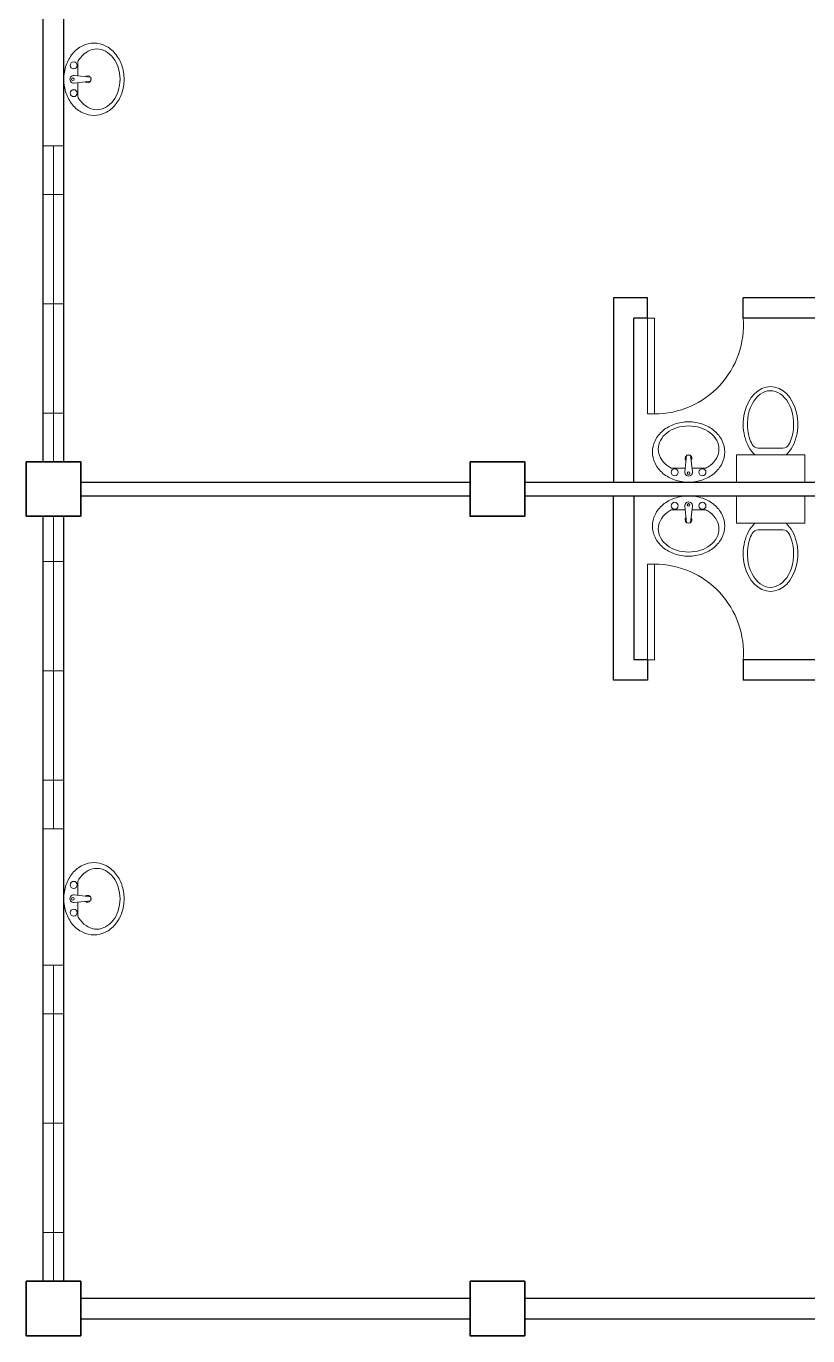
# Model space of a CAD drawing. Header units: inches. Extents: x 57 to 217, y -85 to 29.
# Drawn here: x 138.2 to 143.93, y -84.88 to -75.29 of the extents above; entities that cross this region are included whole.
import ezdxf

# ---------------------------------------------------------------- set-up
doc = ezdxf.new("R2010")
doc.units = ezdxf.units.IN
doc.header["$MEASUREMENT"] = 0

msp = doc.modelspace()

# ---------------------------------------------------------------- linework, layer by layer
at = {"color": 8, "linetype": 'ByBlock', "lineweight": 25}
for p, q in [((138.3274, -78.4789), (138.3274, -72.8789)), ((138.4774, -78.4789), (138.4774, -72.8789)), ((142.5024, -77.2789), (142.5024, -78.6289)), ((143.4524, -77.4289), (143.4524, -77.2789)), ((138.6024, -78.6289), (141.4524, -78.6289)), ((141.8524, -78.6289), (144.7024, -78.6289)), ((138.6024, -78.7289), (141.4524, -78.7289)), ((141.8524, -78.7289), (144.7024, -78.7289)), ((142.5024, -80.0789), (142.5024, -78.7289)), ((138.3274, -84.4789), (138.3274, -78.8789)), ((138.4774, -84.4789), (138.4774, -78.8789)), ((138.6024, -84.6039), (141.4524, -84.6039)), ((141.8524, -84.6039), (144.7024, -84.6039)), ((138.6024, -84.7539), (141.4524, -84.7539)), ((141.8524, -84.7539), (144.7024, -84.7539))]:
    msp.add_line(p, q, dxfattribs=at)
at = {"color": 8, "lineweight": 9}
for p, q in [((138.6752, -75.6644), (138.5534, -75.6511)), ((138.6752, -75.6934), (138.5534, -75.7068)), ((143.0379, -78.4311), (143.0245, -78.5529)), ((143.0669, -78.4311), (143.0802, -78.5529)), ((143.4024, -78.4289), (143.4024, -78.6289)), ((143.9024, -78.4289), (143.4024, -78.4289)), ((143.7429, -78.3789), (143.562, -78.3789)), ((143.9024, -78.6289), (143.9024, -78.4289)), ((143.4024, -78.6289), (143.9024, -78.6289)), ((143.0379, -78.9268), (143.0245, -78.805)), ((143.0669, -78.9268), (143.0802, -78.805)), ((143.4024, -78.9289), (143.4024, -78.7289)), ((143.4024, -78.7289), (143.9024, -78.7289)), ((143.9024, -78.7289), (143.9024, -78.9289)), ((143.9024, -78.9289), (143.4024, -78.9289)), ((143.7429, -78.9789), (143.562, -78.9789)), ((138.6752, -81.6644), (138.5534, -81.6511)), ((138.6752, -81.6934), (138.5534, -81.7068))]:
    msp.add_line(p, q, dxfattribs=at)
at = {"color": 8, "linetype": 'ByBlock', "lineweight": 9}
for p, q in [((138.3274, -76.1664), (138.4774, -76.1664)), ((138.4024, -76.1664), (138.4024, -78.4789)), ((138.3274, -77.3227), (138.3274, -76.5227)), ((138.3274, -76.5227), (138.4774, -76.5227)), ((138.4774, -76.5227), (138.4774, -78.1227)), ((138.3274, -77.3227), (138.4774, -77.3227)), ((138.4774, -78.1227), (138.3274, -78.1227)), ((138.4024, -78.8789), (138.4024, -81.1664)), ((138.3274, -80.0102), (138.3274, -79.2102)), ((138.3274, -79.2102), (138.4774, -79.2102)), ((138.4774, -79.2102), (138.4774, -80.8102)), ((138.3274, -80.0102), (138.4774, -80.0102)), ((138.4774, -80.8102), (138.3274, -80.8102)), ((138.3274, -81.1664), (138.4774, -81.1664)), ((138.3274, -82.1664), (138.4774, -82.1664)), ((138.4024, -82.1664), (138.4024, -84.4789)), ((138.3274, -83.3227), (138.3274, -82.5227)), ((138.3274, -82.5227), (138.4774, -82.5227)), ((138.4774, -82.5227), (138.4774, -84.1227)), ((138.3274, -83.3227), (138.4774, -83.3227)), ((138.4774, -84.1227), (138.3274, -84.1227))]:
    msp.add_line(p, q, dxfattribs=at)
at = {"color": 8, "linetype": 'ByBlock', "lineweight": 25, "ltscale": 0.3}
for p, q in [((142.7524, -77.2789), (142.5024, -77.2789)), ((142.7524, -77.4289), (142.7524, -77.2789)), ((144.8524, -77.2789), (143.4524, -77.2789)), ((142.7524, -77.4289), (142.6524, -77.4289)), ((142.6524, -78.6289), (142.6524, -77.4289)), ((144.8524, -77.4289), (143.4524, -77.4289)), ((142.6524, -78.7289), (142.6524, -79.9289)), ((142.7524, -79.9289), (142.6524, -79.9289)), ((142.7524, -79.9289), (142.7524, -80.0789)), ((144.8524, -79.9289), (143.4524, -79.9289)), ((143.4524, -79.9289), (143.4524, -80.0789)), ((142.7524, -80.0789), (142.5024, -80.0789)), ((144.8524, -80.0789), (143.4524, -80.0789))]:
    msp.add_line(p, q, dxfattribs=at)
at = {"color": 8, "lineweight": 9}
for points in [[(138.6984, -75.9439, 0.11576), (138.7808, -75.9246, 0.104047), (138.8546, -75.8663, 0.090875), (138.902, -75.7824, 0.083344), (138.9194, -75.6789, 0.083344), (138.902, -75.5755, 0.090875), (138.8546, -75.4916, 0.104047), (138.7808, -75.4333, 0.11576), (138.6984, -75.4139, 0.11576), (138.6159, -75.4333, 0.104047), (138.5421, -75.4916, 0.090875), (138.4947, -75.5755, 0.083344), (138.4774, -75.6789, 0.083344), (138.4947, -75.7824, 0.090875), (138.5421, -75.8663, 0.104047), (138.6159, -75.9246, 0.11576)], [(143.3174, -78.4079, 0.11576), (143.298, -78.3255, 0.104047), (143.2397, -78.2517, 0.090875), (143.1558, -78.2043, 0.083344), (143.0524, -78.1869, 0.083344), (142.9489, -78.2043, 0.090875), (142.865, -78.2517, 0.104047), (142.8067, -78.3255, 0.11576), (142.7874, -78.4079, 0.11576), (142.8067, -78.4904, 0.104047), (142.865, -78.5642, 0.090875), (142.9489, -78.6116, 0.083344), (143.0524, -78.6289, 0.083344), (143.1558, -78.6116, 0.090875), (143.2397, -78.5642, 0.104047), (143.298, -78.4904, 0.11576)], [(143.3174, -78.9499, -0.11576), (143.298, -79.0324, -0.104047), (143.2397, -79.1062, -0.090875), (143.1558, -79.1536, -0.083344), (143.0524, -79.1709, -0.083344), (142.9489, -79.1536, -0.090875), (142.865, -79.1062, -0.104047), (142.8067, -79.0324, -0.11576), (142.7874, -78.9499, -0.11576), (142.8067, -78.8675, -0.104047), (142.865, -78.7937, -0.090875), (142.9489, -78.7463, -0.083344), (143.0524, -78.7289, -0.083344), (143.1558, -78.7463, -0.090875), (143.2397, -78.7937, -0.104047), (143.298, -78.8675, -0.11576)], [(138.6984, -81.9439, 0.11576), (138.7808, -81.9246, 0.104047), (138.8546, -81.8663, 0.090875), (138.902, -81.7824, 0.083344), (138.9194, -81.6789, 0.083344), (138.902, -81.5755, 0.090875), (138.8546, -81.4916, 0.104047), (138.7808, -81.4333, 0.11576), (138.6984, -81.4139, 0.11576), (138.6159, -81.4333, 0.104047), (138.5421, -81.4916, 0.090875), (138.4947, -81.5755, 0.083344), (138.4774, -81.6789, 0.083344), (138.4947, -81.7824, 0.090875), (138.5421, -81.8663, 0.104047), (138.6159, -81.9246, 0.11576)]]:
    msp.add_lwpolyline(points, format="xyb", close=True, dxfattribs=at)
for points in [[(138.7194, -75.9014, 0.124838), (138.7819, -75.8856, 0.105788), (138.8396, -75.8363, 0.086697), (138.8758, -75.7665, 0.076776), (138.8894, -75.6789, 0.076776), (138.8758, -75.5914, 0.086697), (138.8396, -75.5216, 0.105788), (138.7819, -75.4723, 0.124838), (138.7194, -75.4564, 0.124838), (138.6568, -75.4723, 0.105788), (138.5991, -75.5216, 0.040067), (138.5794, -75.5523), (138.5794, -75.6546, 0.040067)], [(138.5794, -75.7033), (138.5794, -75.8056, 0.040067), (138.5991, -75.8363, 0.105788), (138.6568, -75.8856, 0.124838), (138.7194, -75.9014, 0.124838)], [(143.2749, -78.3869, 0.124838), (143.259, -78.3244, 0.105788), (143.2097, -78.2667, 0.086697), (143.1399, -78.2305, 0.076776), (143.0524, -78.2169, 0.076776), (142.9648, -78.2305, 0.086697), (142.895, -78.2667, 0.105788), (142.8457, -78.3244, 0.124838), (142.8299, -78.3869, 0.124838), (142.8457, -78.4495, 0.105788), (142.895, -78.5072, 0.040067), (142.9257, -78.5269), (143.028, -78.5269, 0.040067)], [(143.0767, -78.5269), (143.179, -78.5269, 0.040067), (143.2097, -78.5072, 0.105788), (143.259, -78.4495, 0.124838), (143.2749, -78.3869, 0.124838)], [(143.2749, -78.9709, -0.124838), (143.259, -79.0335, -0.105788), (143.2097, -79.0912, -0.086697), (143.1399, -79.1274, -0.076776), (143.0524, -79.1409, -0.076776), (142.9648, -79.1274, -0.086697), (142.895, -79.0912, -0.105788), (142.8457, -79.0335, -0.124838), (142.8299, -78.9709, -0.124838), (142.8457, -78.9084, -0.105788), (142.895, -78.8507, -0.040067), (142.9257, -78.8309), (143.028, -78.8309, -0.040067)], [(143.0767, -78.8309), (143.179, -78.8309, -0.040067), (143.2097, -78.8507, -0.105788), (143.259, -78.9084, -0.124838), (143.2749, -78.9709, -0.124838)], [(138.7194, -81.9014, 0.124838), (138.7819, -81.8856, 0.105788), (138.8396, -81.8363, 0.086697), (138.8758, -81.7665, 0.076776), (138.8894, -81.6789, 0.076776), (138.8758, -81.5914, 0.086697), (138.8396, -81.5216, 0.105788), (138.7819, -81.4723, 0.124838), (138.7194, -81.4564, 0.124838), (138.6568, -81.4723, 0.105788), (138.5991, -81.5216, 0.040067), (138.5794, -81.5523), (138.5794, -81.6546, 0.040067)], [(138.5794, -81.7033), (138.5794, -81.8056, 0.040067), (138.5991, -81.8363, 0.105788), (138.6568, -81.8856, 0.124838), (138.7194, -81.9014, 0.124838)]]:
    msp.add_lwpolyline(points, format="xyb", dxfattribs=at)
for points in [[(138.3274, -76.1664), (138.4774, -76.1664), (138.4774, -78.4789), (138.3274, -78.4789)], [(138.3274, -78.8789), (138.4774, -78.8789), (138.4774, -81.1664), (138.3274, -81.1664)], [(138.3274, -82.1664), (138.4774, -82.1664), (138.4774, -84.4789), (138.3274, -84.4789)]]:
    msp.add_lwpolyline(points, close=True, dxfattribs=at)
at = {"color": 8, "lineweight": 13, "ltscale": 0.03}
for points in [[(142.7524, -77.4289), (142.8024, -77.4289), (142.8024, -78.1289), (142.7524, -78.1289)], [(142.7524, -79.9289), (142.8024, -79.9289), (142.8024, -79.2289), (142.7524, -79.2289)]]:
    msp.add_lwpolyline(points, close=True, dxfattribs=at)
at = {"color": 8, "linetype": 'ByBlock', "lineweight": 35}
for points in [[(138.2024, -78.4789), (138.6024, -78.4789), (138.6024, -78.8789), (138.2024, -78.8789)], [(141.4524, -78.4789), (141.8524, -78.4789), (141.8524, -78.8789), (141.4524, -78.8789)], [(138.2024, -84.4789), (138.6024, -84.4789), (138.6024, -84.8789), (138.2024, -84.8789)], [(141.4524, -84.4789), (141.8524, -84.4789), (141.8524, -84.8789), (141.4524, -84.8789)]]:
    msp.add_lwpolyline(points, close=True, dxfattribs=at)
at = {"color": 8, "lineweight": 9}
for centre, radius in [((138.5504, -75.5773), 0.0255), ((138.5439, -75.6789), 0.0095), ((138.5504, -75.7805), 0.0255), ((142.9508, -78.5559), 0.0255), ((143.154, -78.5559), 0.0255), ((143.0524, -78.5624), 0.0095), ((142.9508, -78.8019), 0.0255), ((143.0524, -78.7954), 0.0095), ((143.154, -78.8019), 0.0255), ((138.5504, -81.5773), 0.0255), ((138.5439, -81.6789), 0.0095), ((138.5504, -81.7805), 0.0255)]:
    msp.add_circle(centre, radius, dxfattribs=at)
for centre, radius, start, end in [((138.5504, -75.6789), 0.028, 83.75449, 276.24551), ((138.6523, -75.6789), 0.025, 36.30681, 131.20218), ((138.6523, -75.6789), 0.025, 228.79782, 323.69319), ((138.5815, -75.6789), 0.0948, 351.20259, 8.79741), ((138.6523, -75.6789), 0.025, 341.37929, 18.62071), ((143.0524, -78.454), 0.025, 126.30681, 221.20218), ((143.0524, -78.5248), 0.0948, 81.20259, 98.79741), ((143.0524, -78.454), 0.025, 71.37929, 108.62071), ((143.0524, -78.454), 0.025, 318.79782, 53.69319), ((143.562, -78.3289), 0.05, 208.00836, 270), ((143.7429, -78.3289), 0.05, 270, 331.84994), ((143.0524, -78.5559), 0.028, 173.75449, 6.24551), ((143.0524, -78.8019), 0.028, 353.75449, 186.24551), ((143.0524, -78.9039), 0.025, 138.79782, 233.69319), ((143.0524, -78.9039), 0.025, 306.30681, 41.20218), ((143.0524, -78.8331), 0.0948, 261.20259, 278.79741), ((143.0524, -78.9039), 0.025, 251.37929, 288.62071), ((143.562, -79.0289), 0.05, 90, 151.99164), ((143.7429, -79.0289), 0.05, 28.15006, 90), ((138.5504, -81.6789), 0.028, 83.75449, 276.24551), ((138.6523, -81.6789), 0.025, 36.30681, 131.20218), ((138.6523, -81.6789), 0.025, 228.79782, 323.69319), ((138.5815, -81.6789), 0.0948, 351.20259, 8.79741), ((138.6523, -81.6789), 0.025, 341.37929, 18.62071)]:
    msp.add_arc(centre, radius, start, end, dxfattribs=at)
at = {"color": 8, "lineweight": 13, "ltscale": 0.03}
for centre, start, end in [((142.8024, -77.4772), 270, 4.24219), ((142.8024, -79.8807), 355.75781, 90)]:
    msp.add_arc(centre, 0.6518, start, end, dxfattribs=at)
at = {"color": 8, "lineweight": 9}
msp.add_ellipse((143.6524, -78.2039), major_axis=(0, -0.275), ratio=0.727273, start_param=0.612555, end_param=5.670631, dxfattribs=at)
at = {"color": 8, "lineweight": 9, "extrusion": (0, 0, -1)}
msp.add_ellipse((143.6524, -79.1539), major_axis=(0, 0.275), ratio=0.727273, start_param=0.612555, end_param=5.670631, dxfattribs=at)
at = {"color": 8, "lineweight": 9}
for points in [[(143.787, -78.3525), (143.7958, -78.3361), (143.8032, -78.3181), (143.8301, -78.2269), (143.825, -78.1397), (143.7672, -78.0081), (143.7172, -77.9667), (143.619, -77.9533), (143.5669, -77.9792), (143.4928, -78.0904), (143.475, -78.1741), (143.4906, -78.2879), (143.5021, -78.3228), (143.5178, -78.3524)], [(143.787, -79.0054), (143.7958, -79.0218), (143.8032, -79.0398), (143.8301, -79.131), (143.825, -79.2182), (143.7672, -79.3498), (143.7172, -79.3912), (143.619, -79.4046), (143.5669, -79.3787), (143.4928, -79.2674), (143.475, -79.1837), (143.4906, -79.07), (143.5021, -79.0351), (143.5178, -79.0055)]]:
    msp.add_open_spline(points, degree=3, knots=[0.937253, 0.937253, 0.937253, 0.937253, 1.185372, 1.185372, 2.113864, 2.113864, 3.042356, 3.042356, 3.970847, 3.970847, 4.899339, 4.899339, 5.346062, 5.346062, 5.346062, 5.346062], dxfattribs=at)

doc.saveas('drawing.dxf')
